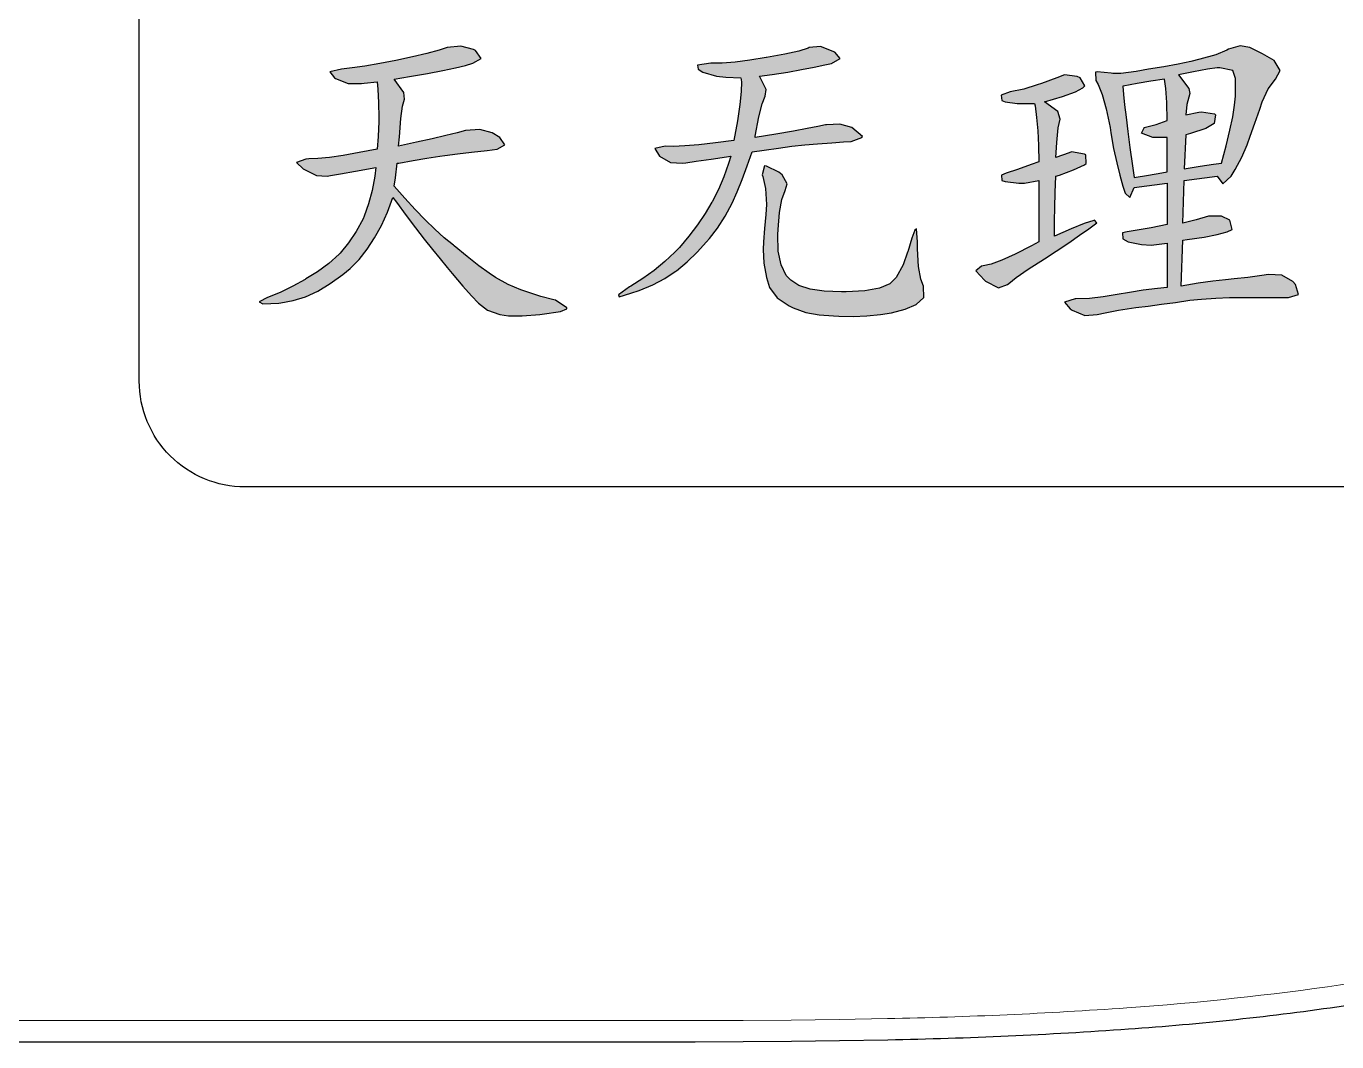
# Model space of a CAD drawing. Header units: millimetres. Extents: x 20905 to 43117, y -15595 to -5301.
# Drawn here: x 24925.68 to 24938.07, y -15145.88 to -15136.28 of the extents above; entities that cross this region are included whole.
import ezdxf

# ---------------------------------------------------------------- set-up
doc = ezdxf.new("R2010")
doc.units = ezdxf.units.MM
doc.header["$LTSCALE"] = 0.2
doc.layers.add('LENS', color=6, linetype='Continuous')
doc.layers.add('保护膜', color=3, linetype='Continuous')

msp = doc.modelspace()

# ---------------------------------------------------------------- hatches: boundary and pattern name
for points in [[(24929.012, -15137.0033), (24929.0058, -15136.8739), (24929.0008, -15136.8067), (24928.8789, -15136.8179), (24928.8527, -15136.8204), (24928.7271, -15136.8216), (24928.6076, -15136.7731), (24928.5964, -15136.7669), (24928.5541, -15136.7109), (24928.6636, -15136.686), (24928.7631, -15136.6748), (24928.8838, -15136.6586), (24929.0244, -15136.6337), (24929.1762, -15136.6051), (24929.3355, -15136.5703), (24929.4711, -15136.5379), (24929.5856, -15136.5068), (24929.6602, -15136.4832), (24929.7921, -15136.4695), (24929.9116, -15136.5006), (24929.9302, -15136.5105), (24929.9825, -15136.5864), (24929.9029, -15136.6312), (24929.8344, -15136.6524), (24929.7399, -15136.6748), (24929.6204, -15136.6997), (24929.4761, -15136.727), (24929.3056, -15136.7569), (24929.1625, -15136.7805), (24929.2521, -15136.9075), (24929.2571, -15136.9684), (24929.2409, -15137.0344), (24929.2248, -15137.1538), (24929.2098, -15137.3268), (24929.2024, -15137.4139), (24929.3728, -15137.3765), (24929.5209, -15137.3442), (24929.649, -15137.3143), (24929.7548, -15137.287), (24929.8357, -15137.2658), (24929.9688, -15137.2558), (24930.087, -15137.287), (24930.1592, -15137.333), (24930.2052, -15137.4014), (24930.1355, -15137.4425), (24930.0385, -15137.4537), (24929.8929, -15137.4699), (24929.7598, -15137.486), (24929.6391, -15137.5022), (24929.5931, -15137.5084), (24929.4699, -15137.5271), (24929.3392, -15137.5482), (24929.2048, -15137.5731), (24929.1887, -15137.5756), (24929.1725, -15137.7125), (24929.1625, -15137.7909), (24929.2621, -15137.9066), (24929.3604, -15138.0124), (24929.4549, -15138.1106), (24929.5458, -15138.199), (24929.6341, -15138.2799), (24929.72, -15138.3508), (24929.7287, -15138.357), (24929.8519, -15138.4578), (24929.9613, -15138.5436), (24930.0572, -15138.6133), (24930.1194, -15138.6544), (24930.2376, -15138.7216), (24930.357, -15138.7713), (24930.4155, -15138.7888), (24930.5474, -15138.8336), (24930.6693, -15138.8659), (24930.6843, -15138.8696), (24930.7913, -15138.9418), (24930.7925, -15138.9505), (24930.734, -15138.9766), (24930.5598, -15139.0015), (24930.5362, -15139.004), (24930.3695, -15139.0165), (24930.2413, -15139.0165), (24930.1592, -15139.004), (24930.0435, -15138.9642), (24929.9576, -15138.897), (24929.8929, -15138.8286), (24929.8096, -15138.7353), (24929.7075, -15138.6158), (24929.6602, -15138.5598), (24929.5943, -15138.4789), (24929.5221, -15138.3894), (24929.445, -15138.2911), (24929.3629, -15138.1841), (24929.2745, -15138.0683), (24929.1824, -15137.9439), (24929.1489, -15137.8991), (24929.0978, -15138.0372), (24929.0406, -15138.1641), (24928.9759, -15138.2811), (24928.9062, -15138.3881), (24928.8291, -15138.4839), (24928.7457, -15138.5685), (24928.6773, -15138.627), (24928.5578, -15138.7129), (24928.4396, -15138.7825), (24928.3227, -15138.836), (24928.207, -15138.8734), (24928.0912, -15138.8945), (24928.0713, -15138.897), (24927.9208, -15138.9032), (24927.8859, -15138.8846), (24927.9631, -15138.8423), (24928.085, -15138.795), (24928.2032, -15138.7377), (24928.3189, -15138.673), (24928.3276, -15138.6681), (24928.4371, -15138.6009), (24928.5429, -15138.5225), (24928.6424, -15138.4329), (24928.6499, -15138.4254), (24928.7308, -15138.3271), (24928.803, -15138.2189), (24928.8677, -15138.0994), (24928.8789, -15138.0746), (24928.9199, -15137.9576), (24928.9523, -15137.8332), (24928.9771, -15137.6988), (24928.9871, -15137.6154), (24928.7967, -15137.6503), (24928.6549, -15137.6752), (24928.5603, -15137.6913), (24928.5292, -15137.6963), (24928.4272, -15137.6926), (24928.3003, -15137.6291), (24928.2381, -15137.5694), (24928.3264, -15137.537), (24928.3538, -15137.5346), (24928.4409, -15137.5308), (24928.5491, -15137.5196), (24928.6798, -15137.501), (24928.8316, -15137.4736), (24929.0008, -15137.4412), (24929.0095, -15137.3218), (24929.0145, -15137.1824), (24929.0145, -15137.1439)], [(24932.4275, -15137.0207), (24932.4399, -15136.8975), (24932.4411, -15136.8054), (24932.4362, -15136.7669), (24932.2943, -15136.7619), (24932.2072, -15136.7532), (24932.0778, -15136.7158), (24932.0318, -15136.686), (24932.028, -15136.6499), (24932.1525, -15136.6312), (24932.2607, -15136.6287), (24932.3839, -15136.6188), (24932.522, -15136.6014), (24932.6763, -15136.5777), (24932.6788, -15136.5777), (24932.853, -15136.5454), (24932.9849, -15136.5155), (24933.072, -15136.4881), (24933.0832, -15136.4832), (24933.1902, -15136.4732), (24933.3246, -15136.5242), (24933.3743, -15136.5852), (24933.2922, -15136.6325), (24933.2312, -15136.6449), (24933.128, -15136.6673), (24933.011, -15136.691), (24932.8791, -15136.7134), (24932.7335, -15136.7358), (24932.6116, -15136.7532), (24932.6763, -15136.8788), (24932.6651, -15136.9423), (24932.6377, -15137.0132), (24932.6066, -15137.1376), (24932.573, -15137.3181), (24932.5705, -15137.333), (24932.7671, -15137.2994), (24932.9326, -15137.2708), (24933.0645, -15137.2459), (24933.1653, -15137.2272), (24933.235, -15137.2135), (24933.2449, -15137.2111), (24933.3706, -15137.2048), (24933.4863, -15137.2384), (24933.5858, -15137.3218), (24933.5809, -15137.333), (24933.4776, -15137.3691), (24933.4054, -15137.3728), (24933.2959, -15137.3828), (24933.1616, -15137.3927), (24933.0421, -15137.4002), (24932.9189, -15137.4151), (24932.7908, -15137.4325), (24932.6576, -15137.4512), (24932.5432, -15137.4674), (24932.4959, -15137.6005), (24932.4486, -15137.7274), (24932.4001, -15137.8456), (24932.3553, -15137.9526), (24932.2881, -15138.0758), (24932.2159, -15138.1878), (24932.14, -15138.2861), (24932.1127, -15138.3172), (24932.0231, -15138.4167), (24931.9285, -15138.5076), (24931.829, -15138.5909), (24931.8165, -15138.5996), (24931.7182, -15138.6656), (24931.605, -15138.7241), (24931.4756, -15138.7763), (24931.3985, -15138.8025), (24931.2865, -15138.836), (24931.2815, -15138.8174), (24931.3848, -15138.744), (24931.3985, -15138.7353), (24931.5104, -15138.6656), (24931.6174, -15138.5884), (24931.7182, -15138.5051), (24931.814, -15138.4155), (24931.8563, -15138.3707), (24931.9459, -15138.2637), (24932.0268, -15138.1579), (24932.099, -15138.0509), (24932.1637, -15137.9439), (24932.1662, -15137.9389), (24932.2246, -15137.8232), (24932.2757, -15137.7025), (24932.3204, -15137.5781), (24932.3416, -15137.5084), (24932.1562, -15137.5358), (24932.0144, -15137.557), (24931.9173, -15137.5706), (24931.8837, -15137.5756), (24931.773, -15137.5694), (24931.6685, -15137.5084), (24931.6224, -15137.4363), (24931.722, -15137.4139), (24931.8004, -15137.4164), (24931.9061, -15137.4114), (24932.038, -15137.4002), (24932.196, -15137.3828), (24932.369, -15137.3604), (24932.4038, -15137.175)], [(24935.2158, -15137.0319), (24935.2108, -15137.0095), (24935.0466, -15137.0107), (24934.9334, -15136.9946), (24934.901, -15136.9821), (24934.896, -15136.9311), (24934.9819, -15136.9012), (24935.1088, -15136.8739), (24935.2357, -15136.8353), (24935.278, -15136.8204), (24935.4211, -15136.7681), (24935.4945, -15136.7395), (24935.614, -15136.7557), (24935.6426, -15136.7669), (24935.6874, -15136.8428), (24935.6687, -15136.8614), (24935.5978, -15136.9), (24935.4746, -15136.946), (24935.3054, -15136.9958), (24935.4323, -15137.0866), (24935.4535, -15137.1576), (24935.436, -15137.2422), (24935.4224, -15137.3778), (24935.4137, -15137.5221), (24935.5393, -15137.4761), (24935.5617, -15137.4674), (24935.6849, -15137.4885), (24935.6961, -15137.4947), (24935.6998, -15137.5769), (24935.6824, -15137.5893), (24935.5804, -15137.6378), (24935.446, -15137.6864), (24935.4137, -15137.6963), (24935.4074, -15137.8531), (24935.4037, -15137.9937), (24935.4012, -15138.1206), (24935.4, -15138.2326), (24935.4, -15138.2637), (24935.558, -15138.194), (24935.6812, -15138.1455), (24935.7708, -15138.1169), (24935.777, -15138.1144), (24935.8006, -15138.1393), (24935.7235, -15138.1953), (24935.6376, -15138.2562), (24935.5356, -15138.3271), (24935.4161, -15138.4055), (24935.3054, -15138.4789), (24935.1511, -15138.5772), (24935.0391, -15138.6544), (24934.967, -15138.7104), (24934.9558, -15138.7216), (24934.8712, -15138.7527), (24934.748, -15138.688), (24934.7393, -15138.6805), (24934.6559, -15138.5909), (24934.7107, -15138.5486), (24934.7256, -15138.5461), (24934.8002, -15138.53), (24934.9023, -15138.4926), (24935.0292, -15138.4329), (24935.1835, -15138.3545), (24935.2519, -15138.3172), (24935.2519, -15137.7374), (24935.1163, -15137.7623), (24935.0628, -15137.7647), (24934.9346, -15137.7473), (24934.901, -15137.7374), (24934.8985, -15137.6864), (24934.9421, -15137.6702), (24935.0503, -15137.6329), (24935.1797, -15137.5881), (24935.2519, -15137.5619), (24935.2494, -15137.4089), (24935.2419, -15137.2695), (24935.2307, -15137.1439)], [(24934.0972, -15138.1953), (24934.1059, -15138.3184), (24934.1059, -15138.3844), (24934.1134, -15138.5499), (24934.1358, -15138.6718), (24934.1607, -15138.7353), (24934.1657, -15138.8435), (24934.0935, -15138.9107), (24933.9902, -15138.9542), (24933.8596, -15138.9878), (24933.7563, -15139.004), (24933.6282, -15139.0165), (24933.4963, -15139.0227), (24933.3631, -15139.0202), (24933.3121, -15139.0177), (24933.1765, -15139.009), (24933.0496, -15138.9841), (24932.9301, -15138.9406), (24932.894, -15138.9231), (24932.7808, -15138.8472), (24932.7087, -15138.7502), (24932.6788, -15138.6544), (24932.6551, -15138.52), (24932.6477, -15138.3906), (24932.6514, -15138.3172), (24932.6614, -15138.1915), (24932.6713, -15138.0596), (24932.6788, -15137.9663), (24932.6701, -15137.8145), (24932.6452, -15137.7013), (24932.6377, -15137.6839), (24932.6589, -15137.6005), (24932.6788, -15137.603), (24932.7957, -15137.6602), (24932.8269, -15137.6839), (24932.8741, -15137.771), (24932.8542, -15137.8319), (24932.8244, -15137.9178), (24932.802, -15138.041), (24932.7883, -15138.2027), (24932.7858, -15138.25), (24932.7895, -15138.4068), (24932.8169, -15138.5349), (24932.8654, -15138.6345), (24932.9077, -15138.6805), (24932.9849, -15138.7303), (24933.0906, -15138.7651), (24933.225, -15138.785), (24933.388, -15138.79), (24933.4328, -15138.7888), (24933.6082, -15138.7801), (24933.7451, -15138.7552), (24933.8434, -15138.7141), (24933.9044, -15138.6544), (24933.9703, -15138.5349), (24934.0114, -15138.4155), (24934.0126, -15138.4118), (24934.0512, -15138.2836), (24934.0798, -15138.2089)]]:
    msp.add_hatch(color=5).paths.add_polyline_path(points)
h = msp.add_hatch(color=5)
h.paths.add_polyline_path([(24936.5671, -15136.6387), (24936.689, -15136.6126), (24936.7736, -15136.5914), (24936.9242, -15136.5516), (24937.0287, -15136.5068), (24937.0436, -15136.4969), (24937.1556, -15136.4657), (24937.2452, -15136.4832), (24937.3646, -15136.5416), (24937.4741, -15136.6051), (24937.5314, -15136.6984), (24937.4878, -15136.7805), (24937.4181, -15136.8714), (24937.3621, -15136.9946), (24937.3398, -15137.063), (24937.2925, -15137.1961), (24937.2477, -15137.3193), (24937.2191, -15137.4002), (24937.1693, -15137.5171), (24937.1083, -15137.6353), (24937.0697, -15137.6963), (24936.9901, -15137.771), (24936.9354, -15137.6976), (24936.9354, -15137.6963), (24936.6256, -15137.7374), (24936.6119, -15138.1418), (24936.7388, -15138.1094), (24936.8545, -15138.0746), (24936.9789, -15138.0758), (24937.0573, -15138.1144), (24937.0772, -15138.2015), (24937.0299, -15138.2226), (24936.9379, -15138.2475), (24936.8134, -15138.2724), (24936.6542, -15138.2973), (24936.6119, -15138.3035), (24936.5982, -15138.7353), (24936.7574, -15138.7091), (24936.8968, -15138.6892), (24937.015, -15138.6755), (24937.0971, -15138.6681), (24937.2278, -15138.6544), (24937.3584, -15138.637), (24937.4206, -15138.627), (24937.5488, -15138.632), (24937.6508, -15138.693), (24937.6769, -15138.7216), (24937.7056, -15138.8161), (24937.6098, -15138.8435), (24937.5961, -15138.8423), (24937.178, -15138.8423), (24937.0548, -15138.8448), (24936.9254, -15138.8497), (24936.7898, -15138.8597), (24936.6791, -15138.8696), (24936.5434, -15138.8895), (24936.4115, -15138.907), (24936.2834, -15138.9244), (24936.1677, -15138.9368), (24936.0047, -15138.9642), (24935.8778, -15138.9878), (24935.8043, -15139.004), (24935.6874, -15139.0127), (24935.5655, -15138.963), (24935.548, -15138.9505), (24935.4933, -15138.8871), (24935.5966, -15138.8572), (24935.6015, -15138.856), (24935.7297, -15138.8522), (24935.8603, -15138.8385), (24935.9922, -15138.8161), (24936.1092, -15138.795), (24936.2361, -15138.7751), (24936.3742, -15138.7577), (24936.4638, -15138.7489), (24936.4638, -15138.3309), (24936.3132, -15138.3483), (24936.2212, -15138.3446), (24936.0967, -15138.3172), (24936.047, -15138.2898), (24936.0408, -15138.2313), (24936.0868, -15138.2226), (24936.1801, -15138.2089), (24936.312, -15138.1853), (24936.4638, -15138.1554), (24936.4638, -15137.7647), (24936.154, -15137.8046), (24936.1104, -15137.9004), (24936.0669, -15137.8568), (24936.047, -15137.7909), (24936.0159, -15137.6888), (24935.9873, -15137.5706), (24935.9586, -15137.4375), (24935.9325, -15137.287), (24935.925, -15137.2384), (24935.8877, -15137.0617), (24935.8491, -15136.9261), (24935.8118, -15136.8303), (24935.7907, -15136.793), (24935.7857, -15136.7146), (24935.8043, -15136.7121), (24935.9362, -15136.7233), (24935.9524, -15136.7258), (24936.0271, -15136.727), (24936.1714, -15136.7071), (24936.2884, -15136.686), (24936.4339, -15136.6636)])
h.paths.add_polyline_path([(24936.913, -15137.109), (24936.7873, -15137.0904), (24936.7637, -15137.0941), (24936.6392, -15137.1177), (24936.6504, -15137.0207), (24936.6791, -15136.9149), (24936.6691, -15136.8676), (24936.572, -15136.7395), (24936.7126, -15136.7121), (24936.8458, -15136.6872), (24936.9354, -15136.6723), (24936.9615, -15136.6723), (24937.0834, -15136.6997), (24937.1108, -15136.7756), (24937.1108, -15136.9423), (24937.1021, -15137.0257), (24937.0834, -15137.1352), (24937.0561, -15137.2633), (24937.0212, -15137.4101), (24936.9764, -15137.5756), (24936.9018, -15137.5843), (24936.7749, -15137.603), (24936.6256, -15137.6291), (24936.6392, -15137.3056), (24936.684, -15137.2944), (24936.8284, -15137.2459), (24936.9092, -15137.1986), (24936.9217, -15137.1177)])
h.paths.add_polyline_path([(24936.0619, -15137.0232), (24936.052, -15136.9261), (24936.047, -15136.8477), (24936.0482, -15136.8477), (24936.1801, -15136.8216), (24936.3108, -15136.7992), (24936.4377, -15136.7805), (24936.4514, -15136.8701), (24936.4613, -15137.0008), (24936.4638, -15137.1712), (24936.3605, -15137.2086), (24936.2485, -15137.2384), (24936.2461, -15137.2397), (24936.2212, -15137.2919), (24936.3294, -15137.333), (24936.4638, -15137.333), (24936.4638, -15137.6565), (24936.4153, -15137.6652), (24936.2871, -15137.6876), (24936.154, -15137.71), (24936.1378, -15137.5993), (24936.1129, -15137.4276), (24936.093, -15137.2745), (24936.0756, -15137.1401)])

# ---------------------------------------------------------------- linework, layer by layer
at = {"color": 5}
for points in [[(24929.0145, -15137.1439), (24929.0145, -15137.1824), (24929.0095, -15137.3218), (24929.0008, -15137.4412), (24928.8316, -15137.4736), (24928.6798, -15137.501), (24928.5491, -15137.5196), (24928.4409, -15137.5308), (24928.3538, -15137.5346), (24928.3264, -15137.537), (24928.2381, -15137.5694), (24928.3003, -15137.6291), (24928.4272, -15137.6926), (24928.5292, -15137.6963), (24928.5603, -15137.6913), (24928.6549, -15137.6752), (24928.7967, -15137.6503), (24928.9871, -15137.6154), (24928.9771, -15137.6988), (24928.9523, -15137.8332), (24928.9199, -15137.9576), (24928.8789, -15138.0746), (24928.8677, -15138.0994), (24928.803, -15138.2189), (24928.7308, -15138.3271), (24928.6499, -15138.4254), (24928.6424, -15138.4329), (24928.5429, -15138.5225), (24928.4371, -15138.6009), (24928.3276, -15138.6681), (24928.3189, -15138.673), (24928.2032, -15138.7377), (24928.085, -15138.795), (24927.9631, -15138.8423), (24927.8859, -15138.8846), (24927.9208, -15138.9032), (24928.0713, -15138.897), (24928.0912, -15138.8945), (24928.207, -15138.8734), (24928.3227, -15138.836), (24928.4396, -15138.7825), (24928.5578, -15138.7129), (24928.6773, -15138.627), (24928.7457, -15138.5685), (24928.8291, -15138.4839), (24928.9062, -15138.3881), (24928.9759, -15138.2811), (24929.0406, -15138.1641), (24929.0978, -15138.0372), (24929.1489, -15137.8991), (24929.1824, -15137.9439), (24929.2745, -15138.0683), (24929.3629, -15138.1841), (24929.445, -15138.2911), (24929.5221, -15138.3894), (24929.5943, -15138.4789), (24929.6602, -15138.5598), (24929.7075, -15138.6158), (24929.8096, -15138.7353), (24929.8929, -15138.8286), (24929.9576, -15138.897), (24930.0435, -15138.9642), (24930.1592, -15139.004), (24930.2413, -15139.0165), (24930.3695, -15139.0165), (24930.5362, -15139.004), (24930.5598, -15139.0015), (24930.734, -15138.9766), (24930.7925, -15138.9505), (24930.7913, -15138.9418), (24930.6843, -15138.8696), (24930.6693, -15138.8659), (24930.5474, -15138.8336), (24930.4155, -15138.7888), (24930.357, -15138.7713), (24930.2376, -15138.7216), (24930.1194, -15138.6544), (24930.0572, -15138.6133), (24929.9613, -15138.5436), (24929.8519, -15138.4578), (24929.7287, -15138.357), (24929.72, -15138.3508), (24929.6341, -15138.2799), (24929.5458, -15138.199), (24929.4549, -15138.1106), (24929.3604, -15138.0124), (24929.2621, -15137.9066), (24929.1625, -15137.7909), (24929.1725, -15137.7125), (24929.1887, -15137.5756), (24929.2048, -15137.5731), (24929.3392, -15137.5482), (24929.4699, -15137.5271), (24929.5931, -15137.5084), (24929.6391, -15137.5022), (24929.7598, -15137.486), (24929.8929, -15137.4699), (24930.0385, -15137.4537), (24930.1355, -15137.4425), (24930.2052, -15137.4014), (24930.1592, -15137.333), (24930.087, -15137.287), (24929.9688, -15137.2558), (24929.8357, -15137.2658), (24929.7548, -15137.287), (24929.649, -15137.3143), (24929.5209, -15137.3442), (24929.3728, -15137.3765), (24929.2024, -15137.4139), (24929.2098, -15137.3268), (24929.2248, -15137.1538), (24929.2409, -15137.0344), (24929.2571, -15136.9684), (24929.2521, -15136.9075), (24929.1625, -15136.7805), (24929.3056, -15136.7569), (24929.4761, -15136.727), (24929.6204, -15136.6997), (24929.7399, -15136.6748), (24929.8344, -15136.6524), (24929.9029, -15136.6312), (24929.9825, -15136.5864), (24929.9302, -15136.5105), (24929.9116, -15136.5006), (24929.7921, -15136.4695), (24929.6602, -15136.4832), (24929.5856, -15136.5068), (24929.4711, -15136.5379), (24929.3355, -15136.5703), (24929.1762, -15136.6051), (24929.0244, -15136.6337), (24928.8838, -15136.6586), (24928.7631, -15136.6748), (24928.6636, -15136.686), (24928.5541, -15136.7109), (24928.5964, -15136.7669), (24928.6076, -15136.7731), (24928.7271, -15136.8216), (24928.8527, -15136.8204), (24928.8789, -15136.8179), (24929.0008, -15136.8067), (24929.0058, -15136.8739), (24929.012, -15137.0033)], [(24932.4038, -15137.175), (24932.369, -15137.3604), (24932.196, -15137.3828), (24932.038, -15137.4002), (24931.9061, -15137.4114), (24931.8004, -15137.4164), (24931.722, -15137.4139), (24931.6224, -15137.4363), (24931.6685, -15137.5084), (24931.773, -15137.5694), (24931.8837, -15137.5756), (24931.9173, -15137.5706), (24932.0144, -15137.557), (24932.1562, -15137.5358), (24932.3416, -15137.5084), (24932.3204, -15137.5781), (24932.2757, -15137.7025), (24932.2246, -15137.8232), (24932.1662, -15137.9389), (24932.1637, -15137.9439), (24932.099, -15138.0509), (24932.0268, -15138.1579), (24931.9459, -15138.2637), (24931.8563, -15138.3707), (24931.814, -15138.4155), (24931.7182, -15138.5051), (24931.6174, -15138.5884), (24931.5104, -15138.6656), (24931.3985, -15138.7353), (24931.3848, -15138.744), (24931.2815, -15138.8174), (24931.2865, -15138.836), (24931.3985, -15138.8025), (24931.4756, -15138.7763), (24931.605, -15138.7241), (24931.7182, -15138.6656), (24931.8165, -15138.5996), (24931.829, -15138.5909), (24931.9285, -15138.5076), (24932.0231, -15138.4167), (24932.1127, -15138.3172), (24932.14, -15138.2861), (24932.2159, -15138.1878), (24932.2881, -15138.0758), (24932.3553, -15137.9526), (24932.4001, -15137.8456), (24932.4486, -15137.7274), (24932.4959, -15137.6005), (24932.5432, -15137.4674), (24932.6576, -15137.4512), (24932.7908, -15137.4325), (24932.9189, -15137.4151), (24933.0421, -15137.4002), (24933.1616, -15137.3927), (24933.2959, -15137.3828), (24933.4054, -15137.3728), (24933.4776, -15137.3691), (24933.5809, -15137.333), (24933.5858, -15137.3218), (24933.4863, -15137.2384), (24933.3706, -15137.2048), (24933.2449, -15137.2111), (24933.235, -15137.2135), (24933.1653, -15137.2272), (24933.0645, -15137.2459), (24932.9326, -15137.2708), (24932.7671, -15137.2994), (24932.5705, -15137.333), (24932.573, -15137.3181), (24932.6066, -15137.1376), (24932.6377, -15137.0132), (24932.6651, -15136.9423), (24932.6763, -15136.8788), (24932.6116, -15136.7532), (24932.7335, -15136.7358), (24932.8791, -15136.7134), (24933.011, -15136.691), (24933.128, -15136.6673), (24933.2312, -15136.6449), (24933.2922, -15136.6325), (24933.3743, -15136.5852), (24933.3246, -15136.5242), (24933.1902, -15136.4732), (24933.0832, -15136.4832), (24933.072, -15136.4881), (24932.9849, -15136.5155), (24932.853, -15136.5454), (24932.6788, -15136.5777), (24932.6763, -15136.5777), (24932.522, -15136.6014), (24932.3839, -15136.6188), (24932.2607, -15136.6287), (24932.1525, -15136.6312), (24932.028, -15136.6499), (24932.0318, -15136.686), (24932.0778, -15136.7158), (24932.2072, -15136.7532), (24932.2943, -15136.7619), (24932.4362, -15136.7669), (24932.4411, -15136.8054), (24932.4399, -15136.8975), (24932.4275, -15137.0207)], [(24936.4339, -15136.6636), (24936.2884, -15136.686), (24936.1714, -15136.7071), (24936.0271, -15136.727), (24935.9524, -15136.7258), (24935.9362, -15136.7233), (24935.8043, -15136.7121), (24935.7857, -15136.7146), (24935.7907, -15136.793), (24935.8118, -15136.8303), (24935.8491, -15136.9261), (24935.8877, -15137.0617), (24935.925, -15137.2384), (24935.9325, -15137.287), (24935.9586, -15137.4375), (24935.9873, -15137.5706), (24936.0159, -15137.6888), (24936.047, -15137.7909), (24936.0669, -15137.8568), (24936.1104, -15137.9004), (24936.154, -15137.8046), (24936.4638, -15137.7647), (24936.4638, -15138.1554), (24936.312, -15138.1853), (24936.1801, -15138.2089), (24936.0868, -15138.2226), (24936.0408, -15138.2313), (24936.047, -15138.2898), (24936.0967, -15138.3172), (24936.2212, -15138.3446), (24936.3132, -15138.3483), (24936.4638, -15138.3309), (24936.4638, -15138.7489), (24936.3742, -15138.7577), (24936.2361, -15138.7751), (24936.1092, -15138.795), (24935.9922, -15138.8161), (24935.8603, -15138.8385), (24935.7297, -15138.8522), (24935.6015, -15138.856), (24935.5966, -15138.8572), (24935.4933, -15138.8871), (24935.548, -15138.9505), (24935.5655, -15138.963), (24935.6874, -15139.0127), (24935.8043, -15139.004), (24935.8778, -15138.9878), (24936.0047, -15138.9642), (24936.1677, -15138.9368), (24936.2834, -15138.9244), (24936.4115, -15138.907), (24936.5434, -15138.8895), (24936.6791, -15138.8696), (24936.7898, -15138.8597), (24936.9254, -15138.8497), (24937.0548, -15138.8448), (24937.178, -15138.8423), (24937.5961, -15138.8423), (24937.6098, -15138.8435), (24937.7056, -15138.8161), (24937.6769, -15138.7216), (24937.6508, -15138.693), (24937.5488, -15138.632), (24937.4206, -15138.627), (24937.3584, -15138.637), (24937.2278, -15138.6544), (24937.0971, -15138.6681), (24937.015, -15138.6755), (24936.8968, -15138.6892), (24936.7574, -15138.7091), (24936.5982, -15138.7353), (24936.6119, -15138.3035), (24936.6542, -15138.2973), (24936.8134, -15138.2724), (24936.9379, -15138.2475), (24937.0299, -15138.2226), (24937.0772, -15138.2015), (24937.0573, -15138.1144), (24936.9789, -15138.0758), (24936.8545, -15138.0746), (24936.7388, -15138.1094), (24936.6119, -15138.1418), (24936.6256, -15137.7374), (24936.9354, -15137.6963), (24936.9354, -15137.6976), (24936.9901, -15137.771), (24937.0697, -15137.6963), (24937.1083, -15137.6353), (24937.1693, -15137.5171), (24937.2191, -15137.4002), (24937.2477, -15137.3193), (24937.2925, -15137.1961), (24937.3398, -15137.063), (24937.3621, -15136.9946), (24937.4181, -15136.8714), (24937.4878, -15136.7805), (24937.5314, -15136.6984), (24937.4741, -15136.6051), (24937.3646, -15136.5416), (24937.2452, -15136.4832), (24937.1556, -15136.4657), (24937.0436, -15136.4969), (24937.0287, -15136.5068), (24936.9242, -15136.5516), (24936.7736, -15136.5914), (24936.689, -15136.6126), (24936.5671, -15136.6387)], [(24936.9217, -15137.1177), (24936.9092, -15137.1986), (24936.8284, -15137.2459), (24936.684, -15137.2944), (24936.6392, -15137.3056), (24936.6256, -15137.6291), (24936.7749, -15137.603), (24936.9018, -15137.5843), (24936.9764, -15137.5756), (24937.0212, -15137.4101), (24937.0561, -15137.2633), (24937.0834, -15137.1352), (24937.1021, -15137.0257), (24937.1108, -15136.9423), (24937.1108, -15136.7756), (24937.0834, -15136.6997), (24936.9615, -15136.6723), (24936.9354, -15136.6723), (24936.8458, -15136.6872), (24936.7126, -15136.7121), (24936.572, -15136.7395), (24936.6691, -15136.8676), (24936.6791, -15136.9149), (24936.6504, -15137.0207), (24936.6392, -15137.1177), (24936.7637, -15137.0941), (24936.7873, -15137.0904), (24936.913, -15137.109)], [(24935.2307, -15137.1439), (24935.2419, -15137.2695), (24935.2494, -15137.4089), (24935.2519, -15137.5619), (24935.1797, -15137.5881), (24935.0503, -15137.6329), (24934.9421, -15137.6702), (24934.8985, -15137.6864), (24934.901, -15137.7374), (24934.9346, -15137.7473), (24935.0628, -15137.7647), (24935.1163, -15137.7623), (24935.2519, -15137.7374), (24935.2519, -15138.3172), (24935.1835, -15138.3545), (24935.0292, -15138.4329), (24934.9023, -15138.4926), (24934.8002, -15138.53), (24934.7256, -15138.5461), (24934.7107, -15138.5486), (24934.6559, -15138.5909), (24934.7393, -15138.6805), (24934.748, -15138.688), (24934.8712, -15138.7527), (24934.9558, -15138.7216), (24934.967, -15138.7104), (24935.0391, -15138.6544), (24935.1511, -15138.5772), (24935.3054, -15138.4789), (24935.4161, -15138.4055), (24935.5356, -15138.3271), (24935.6376, -15138.2562), (24935.7235, -15138.1953), (24935.8006, -15138.1393), (24935.777, -15138.1144), (24935.7708, -15138.1169), (24935.6812, -15138.1455), (24935.558, -15138.194), (24935.4, -15138.2637), (24935.4, -15138.2326), (24935.4012, -15138.1206), (24935.4037, -15137.9937), (24935.4074, -15137.8531), (24935.4137, -15137.6963), (24935.446, -15137.6864), (24935.5804, -15137.6378), (24935.6824, -15137.5893), (24935.6998, -15137.5769), (24935.6961, -15137.4947), (24935.6849, -15137.4885), (24935.5617, -15137.4674), (24935.5393, -15137.4761), (24935.4137, -15137.5221), (24935.4224, -15137.3778), (24935.436, -15137.2422), (24935.4535, -15137.1576), (24935.4323, -15137.0866), (24935.3054, -15136.9958), (24935.4746, -15136.946), (24935.5978, -15136.9), (24935.6687, -15136.8614), (24935.6874, -15136.8428), (24935.6426, -15136.7669), (24935.614, -15136.7557), (24935.4945, -15136.7395), (24935.4211, -15136.7681), (24935.278, -15136.8204), (24935.2357, -15136.8353), (24935.1088, -15136.8739), (24934.9819, -15136.9012), (24934.896, -15136.9311), (24934.901, -15136.9821), (24934.9334, -15136.9946), (24935.0466, -15137.0107), (24935.2108, -15137.0095), (24935.2158, -15137.0319)], [(24936.0756, -15137.1401), (24936.093, -15137.2745), (24936.1129, -15137.4276), (24936.1378, -15137.5993), (24936.154, -15137.71), (24936.2871, -15137.6876), (24936.4153, -15137.6652), (24936.4638, -15137.6565), (24936.4638, -15137.333), (24936.3294, -15137.333), (24936.2212, -15137.2919), (24936.2461, -15137.2397), (24936.2485, -15137.2384), (24936.3605, -15137.2086), (24936.4638, -15137.1712), (24936.4613, -15137.0008), (24936.4514, -15136.8701), (24936.4377, -15136.7805), (24936.3108, -15136.7992), (24936.1801, -15136.8216), (24936.0482, -15136.8477), (24936.047, -15136.8477), (24936.052, -15136.9261), (24936.0619, -15137.0232)], [(24934.0798, -15138.2089), (24934.0512, -15138.2836), (24934.0126, -15138.4118), (24934.0114, -15138.4155), (24933.9703, -15138.5349), (24933.9044, -15138.6544), (24933.8434, -15138.7141), (24933.7451, -15138.7552), (24933.6082, -15138.7801), (24933.4328, -15138.7888), (24933.388, -15138.79), (24933.225, -15138.785), (24933.0906, -15138.7651), (24932.9849, -15138.7303), (24932.9077, -15138.6805), (24932.8654, -15138.6345), (24932.8169, -15138.5349), (24932.7895, -15138.4068), (24932.7858, -15138.25), (24932.7883, -15138.2027), (24932.802, -15138.041), (24932.8244, -15137.9178), (24932.8542, -15137.8319), (24932.8741, -15137.771), (24932.8269, -15137.6839), (24932.7957, -15137.6602), (24932.6788, -15137.603), (24932.6589, -15137.6005), (24932.6377, -15137.6839), (24932.6452, -15137.7013), (24932.6701, -15137.8145), (24932.6788, -15137.9663), (24932.6713, -15138.0596), (24932.6614, -15138.1915), (24932.6514, -15138.3172), (24932.6477, -15138.3906), (24932.6551, -15138.52), (24932.6788, -15138.6544), (24932.7087, -15138.7502), (24932.7808, -15138.8472), (24932.894, -15138.9231), (24932.9301, -15138.9406), (24933.0496, -15138.9841), (24933.1765, -15139.009), (24933.3121, -15139.0177), (24933.3631, -15139.0202), (24933.4963, -15139.0227), (24933.6282, -15139.0165), (24933.7563, -15139.004), (24933.8596, -15138.9878), (24933.9902, -15138.9542), (24934.0935, -15138.9107), (24934.1657, -15138.8435), (24934.1607, -15138.7353), (24934.1358, -15138.6718), (24934.1134, -15138.5499), (24934.1059, -15138.3844), (24934.1059, -15138.3184), (24934.0972, -15138.1953)]]:
    msp.add_lwpolyline(points, close=True, dxfattribs=at)
at = {"layer": 'LENS', "linetype": 'Continuous'}
msp.add_lwpolyline([(24722.697, -15145.8764), (24932.0033, -15145.8764), (24932.4589, -15145.875), (24932.9145, -15145.8713), (24933.3701, -15145.8653), (24933.8256, -15145.8569, 0.0128146), (24936.0986, -15145.755, 0.018299), (24938.132, -15145.5366, 0.0256892), (24940.1357, -15145.144, 0.0358007), (24942.1266, -15144.4935, 0.0492896), (24944.1251, -15143.441, 0.0894933), (24946.6438, -15141.0346, 0.0164075), (24947.0253, -15140.4741, 0.0470075), (24948.018, -15138.5076, 0.0341073), (24948.6322, -15136.5642, 0.0136319), (24948.8478, -15135.5663, 0.0246794), (24949.1793, -15133.0904, 0.0150803), (24949.3119, -15130.5917), (24949.3225, -15130.0793), (24949.3302, -15129.5668), (24949.335, -15129.0543), (24949.3368, -15128.5417), (24949.3368, -15005.2377)], format="xyb", dxfattribs=at)
at = {"layer": '保护膜', "color": 3, "lineweight": 0}
msp.add_lwpolyline([(24722.6973, -15145.6764), (24932.003, -15145.6764), (24932.4578, -15145.675), (24932.9123, -15145.6713), (24933.3669, -15145.6653), (24933.8219, -15145.657, 0.0128146), (24936.0846, -15145.5555, 0.0183004), (24938.1035, -15145.3386, 0.0256911), (24940.0873, -15144.95, 0.0358027), (24942.0511, -15144.3083, 0.0492922), (24944.0149, -15143.2741, 0.0894933), (24946.4822, -15140.9168, 0.0163994), (24946.8561, -15140.3674, 0.0470004), (24947.8318, -15138.4346, 0.0341109), (24948.4379, -15136.5169, 0.0136307), (24948.6512, -15135.5297, 0.0246764), (24948.9801, -15133.0737, 0.015079), (24949.112, -15130.5873), (24949.1226, -15130.0757), (24949.1302, -15129.5643), (24949.135, -15129.053), (24949.1368, -15128.5414), (24949.1368, -15005.238)], format="xyb", dxfattribs=at)
at = {"layer": '保护膜', "color": 0, "linetype": 'Continuous'}
msp.add_lwpolyline([(24927.7521, -15130.6331), (24955.7521, -15130.6331, -0.4142136), (24956.7521, -15131.6331), (24956.7521, -15139.6331, -0.4142136), (24955.7521, -15140.6331), (24927.7521, -15140.6331, -0.4142136), (24926.7521, -15139.6331), (24926.7521, -15131.6331, -0.4142136)], format="xyb", close=True, dxfattribs=at)

doc.saveas('drawing.dxf')
